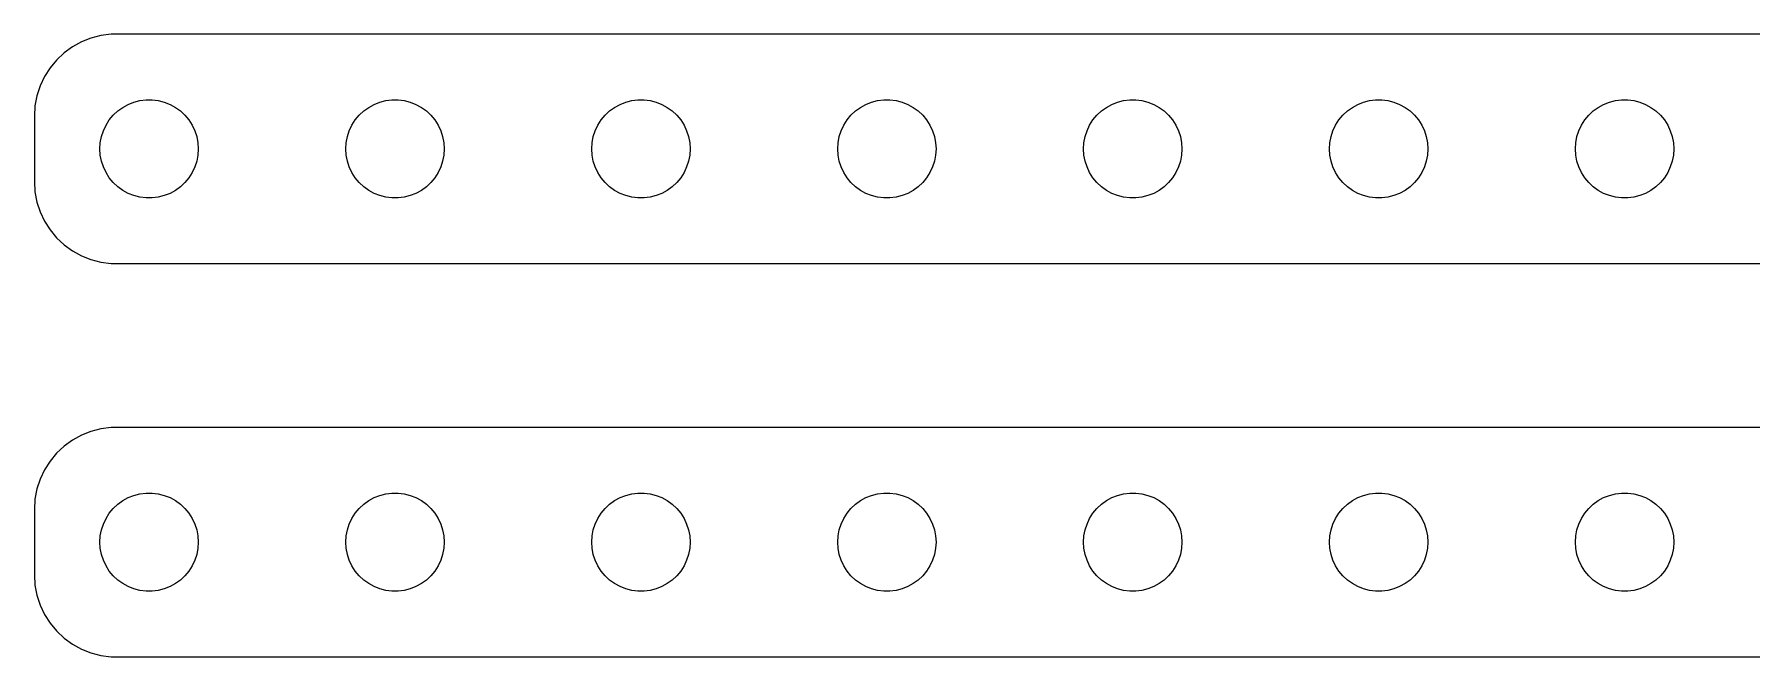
# Model space of a CAD drawing. Header units: metres. Extents: x -210 to 210, y 17 to 55.
# Drawn here: x -209.5 to -104.8, y 17 to 55 of the extents above; entities that cross this region are included whole.
import ezdxf

# ---------------------------------------------------------------- set-up
doc = ezdxf.new("R2010")
doc.units = ezdxf.units.M

msp = doc.modelspace()

# ---------------------------------------------------------------- linework, layer by layer
for p, q in [((-206.629, 54.5241), (-207.179, 54.2216)), ((-206.045, 54.7553), (-206.629, 54.5241)), ((-205.437, 54.9114), (-206.045, 54.7553)), ((-204.814, 54.9901), (-205.437, 54.9114)), ((204.814, 54.9901), (-204.814, 54.9901)), ((-208.145, 53.4227), (-208.545, 52.9389)), ((-207.687, 53.8526), (-208.145, 53.4227)), ((-207.179, 54.2216), (-207.687, 53.8526)), ((-208.882, 52.4088), (-209.149, 51.8406)), ((-208.545, 52.9389), (-208.882, 52.4088)), ((-209.149, 51.8406), (-209.343, 51.2434)), ((-209.461, 50.6267), (-209.5, 50)), ((-209.343, 51.2434), (-209.461, 50.6267)), ((-204.687, 50.0536), (-204.412, 50.3115)), ((-204.412, 50.3115), (-204.107, 50.533)), ((-204.107, 50.533), (-203.777, 50.7145)), ((-203.777, 50.7145), (-203.427, 50.8532)), ((-203.427, 50.8532), (-203.062, 50.9469)), ((-203.062, 50.9469), (-202.688, 50.9941)), ((-202.688, 50.9941), (-202.312, 50.9941)), ((-202.312, 50.9941), (-201.938, 50.9469)), ((-201.938, 50.9469), (-201.573, 50.8532)), ((-201.573, 50.8532), (-201.223, 50.7145)), ((-201.223, 50.7145), (-200.893, 50.533)), ((-200.893, 50.533), (-200.588, 50.3115)), ((-200.588, 50.3115), (-200.313, 50.0536)), ((-189.687, 50.0536), (-189.412, 50.3115)), ((-189.412, 50.3115), (-189.107, 50.533)), ((-189.107, 50.533), (-188.777, 50.7145)), ((-188.777, 50.7145), (-188.427, 50.8532)), ((-188.427, 50.8532), (-188.062, 50.9469)), ((-188.062, 50.9469), (-187.688, 50.9941)), ((-187.688, 50.9941), (-187.312, 50.9941)), ((-187.312, 50.9941), (-186.938, 50.9469)), ((-186.938, 50.9469), (-186.573, 50.8532)), ((-186.573, 50.8532), (-186.223, 50.7145)), ((-186.223, 50.7145), (-185.893, 50.533)), ((-185.893, 50.533), (-185.588, 50.3115)), ((-185.588, 50.3115), (-185.313, 50.0536)), ((-174.687, 50.0536), (-174.412, 50.3115)), ((-174.412, 50.3115), (-174.107, 50.533)), ((-174.107, 50.533), (-173.777, 50.7145)), ((-173.777, 50.7145), (-173.427, 50.8532)), ((-173.427, 50.8532), (-173.062, 50.9469)), ((-173.062, 50.9469), (-172.688, 50.9941)), ((-172.688, 50.9941), (-172.312, 50.9941)), ((-172.312, 50.9941), (-171.938, 50.9469)), ((-171.938, 50.9469), (-171.573, 50.8532)), ((-171.573, 50.8532), (-171.223, 50.7145)), ((-171.223, 50.7145), (-170.893, 50.533)), ((-170.893, 50.533), (-170.588, 50.3115)), ((-170.588, 50.3115), (-170.313, 50.0536)), ((-159.687, 50.0536), (-159.412, 50.3115)), ((-159.412, 50.3115), (-159.107, 50.533)), ((-159.107, 50.533), (-158.777, 50.7145)), ((-158.777, 50.7145), (-158.427, 50.8532)), ((-158.427, 50.8532), (-158.062, 50.9469)), ((-158.062, 50.9469), (-157.688, 50.9941)), ((-157.688, 50.9941), (-157.312, 50.9941)), ((-157.312, 50.9941), (-156.938, 50.9469)), ((-156.938, 50.9469), (-156.573, 50.8532)), ((-156.573, 50.8532), (-156.223, 50.7145)), ((-156.223, 50.7145), (-155.893, 50.533)), ((-155.893, 50.533), (-155.588, 50.3115)), ((-155.588, 50.3115), (-155.313, 50.0536)), ((-144.687, 50.0536), (-144.412, 50.3115)), ((-144.412, 50.3115), (-144.107, 50.533)), ((-144.107, 50.533), (-143.777, 50.7145)), ((-143.777, 50.7145), (-143.427, 50.8532)), ((-143.427, 50.8532), (-143.062, 50.9469)), ((-143.062, 50.9469), (-142.688, 50.9941)), ((-142.688, 50.9941), (-142.312, 50.9941)), ((-142.312, 50.9941), (-141.938, 50.9469)), ((-141.938, 50.9469), (-141.573, 50.8532)), ((-141.573, 50.8532), (-141.223, 50.7145)), ((-141.223, 50.7145), (-140.893, 50.533)), ((-140.893, 50.533), (-140.588, 50.3115)), ((-140.588, 50.3115), (-140.313, 50.0536)), ((-129.687, 50.0536), (-129.412, 50.3115)), ((-129.412, 50.3115), (-129.107, 50.533)), ((-129.107, 50.533), (-128.777, 50.7145)), ((-128.777, 50.7145), (-128.427, 50.8532)), ((-128.427, 50.8532), (-128.062, 50.9469)), ((-128.062, 50.9469), (-127.688, 50.9941)), ((-127.688, 50.9941), (-127.312, 50.9941)), ((-127.312, 50.9941), (-126.938, 50.9469)), ((-126.938, 50.9469), (-126.573, 50.8532)), ((-126.573, 50.8532), (-126.223, 50.7145)), ((-126.223, 50.7145), (-125.893, 50.533)), ((-125.893, 50.533), (-125.588, 50.3115)), ((-125.588, 50.3115), (-125.313, 50.0536)), ((-114.687, 50.0536), (-114.412, 50.3115)), ((-114.412, 50.3115), (-114.107, 50.533)), ((-114.107, 50.533), (-113.777, 50.7145)), ((-113.777, 50.7145), (-113.427, 50.8532)), ((-113.427, 50.8532), (-113.062, 50.9469)), ((-113.062, 50.9469), (-112.688, 50.9941)), ((-112.688, 50.9941), (-112.312, 50.9941)), ((-112.312, 50.9941), (-111.938, 50.9469)), ((-111.938, 50.9469), (-111.573, 50.8532)), ((-111.573, 50.8532), (-111.223, 50.7145)), ((-111.223, 50.7145), (-110.893, 50.533)), ((-110.893, 50.533), (-110.588, 50.3115)), ((-110.588, 50.3115), (-110.313, 50.0536)), ((-209.5, 50), (-209.5, 46)), ((-205.289, 49.1044), (-205.129, 49.4453)), ((-205.129, 49.4453), (-204.927, 49.7634)), ((-204.927, 49.7634), (-204.687, 50.0536)), ((-200.313, 50.0536), (-200.073, 49.7634)), ((-200.073, 49.7634), (-199.871, 49.4453)), ((-199.871, 49.4453), (-199.711, 49.1044)), ((-190.289, 49.1044), (-190.129, 49.4453)), ((-190.129, 49.4453), (-189.927, 49.7634)), ((-189.927, 49.7634), (-189.687, 50.0536)), ((-185.313, 50.0536), (-185.073, 49.7634)), ((-185.073, 49.7634), (-184.871, 49.4453)), ((-184.871, 49.4453), (-184.711, 49.1044)), ((-175.289, 49.1044), (-175.129, 49.4453)), ((-175.129, 49.4453), (-174.927, 49.7634)), ((-174.927, 49.7634), (-174.687, 50.0536)), ((-170.313, 50.0536), (-170.073, 49.7634)), ((-170.073, 49.7634), (-169.871, 49.4453)), ((-169.871, 49.4453), (-169.711, 49.1044)), ((-160.289, 49.1044), (-160.129, 49.4453)), ((-160.129, 49.4453), (-159.927, 49.7634)), ((-159.927, 49.7634), (-159.687, 50.0536)), ((-155.313, 50.0536), (-155.073, 49.7634)), ((-155.073, 49.7634), (-154.871, 49.4453)), ((-154.871, 49.4453), (-154.711, 49.1044)), ((-145.289, 49.1044), (-145.129, 49.4453)), ((-145.129, 49.4453), (-144.927, 49.7634)), ((-144.927, 49.7634), (-144.687, 50.0536)), ((-140.313, 50.0536), (-140.073, 49.7634)), ((-140.073, 49.7634), (-139.871, 49.4453)), ((-139.871, 49.4453), (-139.711, 49.1044)), ((-130.289, 49.1044), (-130.129, 49.4453)), ((-130.129, 49.4453), (-129.927, 49.7634)), ((-129.927, 49.7634), (-129.687, 50.0536)), ((-125.313, 50.0536), (-125.073, 49.7634)), ((-125.073, 49.7634), (-124.871, 49.4453)), ((-124.871, 49.4453), (-124.711, 49.1044)), ((-115.289, 49.1044), (-115.129, 49.4453)), ((-115.129, 49.4453), (-114.927, 49.7634)), ((-114.927, 49.7634), (-114.687, 50.0536)), ((-110.313, 50.0536), (-110.073, 49.7634)), ((-110.073, 49.7634), (-109.871, 49.4453)), ((-109.871, 49.4453), (-109.711, 49.1044)), ((-205.5, 48), (-205.476, 48.376)), ((-205.476, 48.376), (-205.406, 48.7461)), ((-205.406, 48.7461), (-205.289, 49.1044)), ((-199.711, 49.1044), (-199.594, 48.7461)), ((-199.594, 48.7461), (-199.524, 48.376)), ((-199.524, 48.376), (-199.5, 48)), ((-190.5, 48), (-190.476, 48.376)), ((-190.476, 48.376), (-190.406, 48.7461)), ((-190.406, 48.7461), (-190.289, 49.1044)), ((-184.711, 49.1044), (-184.594, 48.7461)), ((-184.594, 48.7461), (-184.524, 48.376)), ((-184.524, 48.376), (-184.5, 48)), ((-175.5, 48), (-175.476, 48.376)), ((-175.476, 48.376), (-175.406, 48.7461)), ((-175.406, 48.7461), (-175.289, 49.1044)), ((-169.711, 49.1044), (-169.594, 48.7461)), ((-169.594, 48.7461), (-169.524, 48.376)), ((-169.524, 48.376), (-169.5, 48)), ((-160.5, 48), (-160.476, 48.376)), ((-160.476, 48.376), (-160.406, 48.7461)), ((-160.406, 48.7461), (-160.289, 49.1044)), ((-154.711, 49.1044), (-154.594, 48.7461)), ((-154.594, 48.7461), (-154.524, 48.376)), ((-154.524, 48.376), (-154.5, 48)), ((-145.5, 48), (-145.476, 48.376)), ((-145.476, 48.376), (-145.406, 48.7461)), ((-145.406, 48.7461), (-145.289, 49.1044)), ((-139.711, 49.1044), (-139.594, 48.7461)), ((-139.594, 48.7461), (-139.524, 48.376)), ((-139.524, 48.376), (-139.5, 48)), ((-130.5, 48), (-130.476, 48.376)), ((-130.476, 48.376), (-130.406, 48.7461)), ((-130.406, 48.7461), (-130.289, 49.1044)), ((-124.711, 49.1044), (-124.594, 48.7461)), ((-124.594, 48.7461), (-124.524, 48.376)), ((-124.524, 48.376), (-124.5, 48)), ((-115.5, 48), (-115.476, 48.376)), ((-115.476, 48.376), (-115.406, 48.7461)), ((-115.406, 48.7461), (-115.289, 49.1044)), ((-109.711, 49.1044), (-109.594, 48.7461)), ((-109.594, 48.7461), (-109.524, 48.376)), ((-109.524, 48.376), (-109.5, 48)), ((-205.476, 47.624), (-205.5, 48)), ((-205.406, 47.2539), (-205.476, 47.624)), ((-205.289, 46.8956), (-205.406, 47.2539)), ((-199.594, 47.2539), (-199.711, 46.8956)), ((-199.524, 47.624), (-199.594, 47.2539)), ((-199.5, 48), (-199.524, 47.624)), ((-190.476, 47.624), (-190.5, 48)), ((-190.406, 47.2539), (-190.476, 47.624)), ((-190.289, 46.8956), (-190.406, 47.2539)), ((-184.594, 47.2539), (-184.711, 46.8956)), ((-184.524, 47.624), (-184.594, 47.2539)), ((-184.5, 48), (-184.524, 47.624)), ((-175.476, 47.624), (-175.5, 48)), ((-175.406, 47.2539), (-175.476, 47.624)), ((-175.289, 46.8956), (-175.406, 47.2539)), ((-169.594, 47.2539), (-169.711, 46.8956)), ((-169.524, 47.624), (-169.594, 47.2539)), ((-169.5, 48), (-169.524, 47.624)), ((-160.476, 47.624), (-160.5, 48)), ((-160.406, 47.2539), (-160.476, 47.624)), ((-160.289, 46.8956), (-160.406, 47.2539)), ((-154.594, 47.2539), (-154.711, 46.8956)), ((-154.524, 47.624), (-154.594, 47.2539)), ((-154.5, 48), (-154.524, 47.624)), ((-145.476, 47.624), (-145.5, 48)), ((-145.406, 47.2539), (-145.476, 47.624)), ((-145.289, 46.8956), (-145.406, 47.2539)), ((-139.594, 47.2539), (-139.711, 46.8956)), ((-139.524, 47.624), (-139.594, 47.2539)), ((-139.5, 48), (-139.524, 47.624)), ((-130.476, 47.624), (-130.5, 48)), ((-130.406, 47.2539), (-130.476, 47.624)), ((-130.289, 46.8956), (-130.406, 47.2539)), ((-124.594, 47.2539), (-124.711, 46.8956)), ((-124.524, 47.624), (-124.594, 47.2539)), ((-124.5, 48), (-124.524, 47.624)), ((-115.476, 47.624), (-115.5, 48)), ((-115.406, 47.2539), (-115.476, 47.624)), ((-115.289, 46.8956), (-115.406, 47.2539)), ((-109.594, 47.2539), (-109.711, 46.8956)), ((-109.524, 47.624), (-109.594, 47.2539)), ((-109.5, 48), (-109.524, 47.624)), ((-205.129, 46.5547), (-205.289, 46.8956)), ((-204.927, 46.2366), (-205.129, 46.5547)), ((-204.687, 45.9464), (-204.927, 46.2366)), ((-200.073, 46.2366), (-200.313, 45.9464)), ((-199.871, 46.5547), (-200.073, 46.2366)), ((-199.711, 46.8956), (-199.871, 46.5547)), ((-190.129, 46.5547), (-190.289, 46.8956)), ((-189.927, 46.2366), (-190.129, 46.5547)), ((-189.687, 45.9464), (-189.927, 46.2366)), ((-185.073, 46.2366), (-185.313, 45.9464)), ((-184.871, 46.5547), (-185.073, 46.2366)), ((-184.711, 46.8956), (-184.871, 46.5547)), ((-175.129, 46.5547), (-175.289, 46.8956)), ((-174.927, 46.2366), (-175.129, 46.5547)), ((-174.687, 45.9464), (-174.927, 46.2366)), ((-170.073, 46.2366), (-170.313, 45.9464)), ((-169.871, 46.5547), (-170.073, 46.2366)), ((-169.711, 46.8956), (-169.871, 46.5547)), ((-160.129, 46.5547), (-160.289, 46.8956)), ((-159.927, 46.2366), (-160.129, 46.5547)), ((-159.687, 45.9464), (-159.927, 46.2366)), ((-155.073, 46.2366), (-155.313, 45.9464)), ((-154.871, 46.5547), (-155.073, 46.2366)), ((-154.711, 46.8956), (-154.871, 46.5547)), ((-145.129, 46.5547), (-145.289, 46.8956)), ((-144.927, 46.2366), (-145.129, 46.5547)), ((-144.687, 45.9464), (-144.927, 46.2366)), ((-140.073, 46.2366), (-140.313, 45.9464)), ((-139.871, 46.5547), (-140.073, 46.2366)), ((-139.711, 46.8956), (-139.871, 46.5547)), ((-130.129, 46.5547), (-130.289, 46.8956)), ((-129.927, 46.2366), (-130.129, 46.5547)), ((-129.687, 45.9464), (-129.927, 46.2366)), ((-125.073, 46.2366), (-125.313, 45.9464)), ((-124.871, 46.5547), (-125.073, 46.2366)), ((-124.711, 46.8956), (-124.871, 46.5547)), ((-115.129, 46.5547), (-115.289, 46.8956)), ((-114.927, 46.2366), (-115.129, 46.5547)), ((-114.687, 45.9464), (-114.927, 46.2366)), ((-110.073, 46.2366), (-110.313, 45.9464)), ((-109.871, 46.5547), (-110.073, 46.2366)), ((-109.711, 46.8956), (-109.871, 46.5547)), ((-209.5, 46), (-209.461, 45.3733)), ((-209.461, 45.3733), (-209.343, 44.7566)), ((-204.412, 45.6885), (-204.687, 45.9464)), ((-204.107, 45.467), (-204.412, 45.6885)), ((-203.777, 45.2855), (-204.107, 45.467)), ((-203.427, 45.1468), (-203.777, 45.2855)), ((-203.062, 45.0531), (-203.427, 45.1468)), ((-202.688, 45.0059), (-203.062, 45.0531)), ((-201.938, 45.0531), (-202.312, 45.0059)), ((-201.573, 45.1468), (-201.938, 45.0531)), ((-201.223, 45.2855), (-201.573, 45.1468)), ((-200.893, 45.467), (-201.223, 45.2855)), ((-200.588, 45.6885), (-200.893, 45.467)), ((-200.313, 45.9464), (-200.588, 45.6885)), ((-189.412, 45.6885), (-189.687, 45.9464)), ((-189.107, 45.467), (-189.412, 45.6885)), ((-188.777, 45.2855), (-189.107, 45.467)), ((-188.427, 45.1468), (-188.777, 45.2855)), ((-188.062, 45.0531), (-188.427, 45.1468)), ((-187.688, 45.0059), (-188.062, 45.0531)), ((-186.938, 45.0531), (-187.312, 45.0059)), ((-186.573, 45.1468), (-186.938, 45.0531)), ((-186.223, 45.2855), (-186.573, 45.1468)), ((-185.893, 45.467), (-186.223, 45.2855)), ((-185.588, 45.6885), (-185.893, 45.467)), ((-185.313, 45.9464), (-185.588, 45.6885)), ((-174.412, 45.6885), (-174.687, 45.9464)), ((-174.107, 45.467), (-174.412, 45.6885)), ((-173.777, 45.2855), (-174.107, 45.467)), ((-173.427, 45.1468), (-173.777, 45.2855)), ((-173.062, 45.0531), (-173.427, 45.1468)), ((-172.688, 45.0059), (-173.062, 45.0531)), ((-171.938, 45.0531), (-172.312, 45.0059)), ((-171.573, 45.1468), (-171.938, 45.0531)), ((-171.223, 45.2855), (-171.573, 45.1468)), ((-170.893, 45.467), (-171.223, 45.2855)), ((-170.588, 45.6885), (-170.893, 45.467)), ((-170.313, 45.9464), (-170.588, 45.6885)), ((-159.412, 45.6885), (-159.687, 45.9464)), ((-159.107, 45.467), (-159.412, 45.6885)), ((-158.777, 45.2855), (-159.107, 45.467)), ((-158.427, 45.1468), (-158.777, 45.2855)), ((-158.062, 45.0531), (-158.427, 45.1468)), ((-157.688, 45.0059), (-158.062, 45.0531)), ((-156.938, 45.0531), (-157.312, 45.0059)), ((-156.573, 45.1468), (-156.938, 45.0531)), ((-156.223, 45.2855), (-156.573, 45.1468)), ((-155.893, 45.467), (-156.223, 45.2855)), ((-155.588, 45.6885), (-155.893, 45.467)), ((-155.313, 45.9464), (-155.588, 45.6885)), ((-144.412, 45.6885), (-144.687, 45.9464)), ((-144.107, 45.467), (-144.412, 45.6885)), ((-143.777, 45.2855), (-144.107, 45.467)), ((-143.427, 45.1468), (-143.777, 45.2855)), ((-143.062, 45.0531), (-143.427, 45.1468)), ((-142.688, 45.0059), (-143.062, 45.0531)), ((-141.938, 45.0531), (-142.312, 45.0059)), ((-141.573, 45.1468), (-141.938, 45.0531)), ((-141.223, 45.2855), (-141.573, 45.1468)), ((-140.893, 45.467), (-141.223, 45.2855)), ((-140.588, 45.6885), (-140.893, 45.467)), ((-140.313, 45.9464), (-140.588, 45.6885)), ((-129.412, 45.6885), (-129.687, 45.9464)), ((-129.107, 45.467), (-129.412, 45.6885)), ((-128.777, 45.2855), (-129.107, 45.467)), ((-128.427, 45.1468), (-128.777, 45.2855)), ((-128.062, 45.0531), (-128.427, 45.1468)), ((-127.688, 45.0059), (-128.062, 45.0531)), ((-126.938, 45.0531), (-127.312, 45.0059)), ((-126.573, 45.1468), (-126.938, 45.0531)), ((-126.223, 45.2855), (-126.573, 45.1468)), ((-125.893, 45.467), (-126.223, 45.2855)), ((-125.588, 45.6885), (-125.893, 45.467)), ((-125.313, 45.9464), (-125.588, 45.6885)), ((-114.412, 45.6885), (-114.687, 45.9464)), ((-114.107, 45.467), (-114.412, 45.6885)), ((-113.777, 45.2855), (-114.107, 45.467)), ((-113.427, 45.1468), (-113.777, 45.2855)), ((-113.062, 45.0531), (-113.427, 45.1468)), ((-112.688, 45.0059), (-113.062, 45.0531)), ((-111.938, 45.0531), (-112.312, 45.0059)), ((-111.573, 45.1468), (-111.938, 45.0531)), ((-111.223, 45.2855), (-111.573, 45.1468)), ((-110.893, 45.467), (-111.223, 45.2855)), ((-110.588, 45.6885), (-110.893, 45.467)), ((-110.313, 45.9464), (-110.588, 45.6885)), ((-209.343, 44.7566), (-209.149, 44.1594)), ((-209.149, 44.1594), (-208.882, 43.5912)), ((-202.312, 45.0059), (-202.688, 45.0059)), ((-187.312, 45.0059), (-187.688, 45.0059)), ((-172.312, 45.0059), (-172.688, 45.0059)), ((-157.312, 45.0059), (-157.688, 45.0059)), ((-142.312, 45.0059), (-142.688, 45.0059)), ((-127.312, 45.0059), (-127.688, 45.0059)), ((-112.312, 45.0059), (-112.688, 45.0059)), ((-208.882, 43.5912), (-208.545, 43.0611)), ((-208.545, 43.0611), (-208.145, 42.5773)), ((-208.145, 42.5773), (-207.687, 42.1474)), ((-207.687, 42.1474), (-207.179, 41.7784)), ((-207.179, 41.7784), (-206.629, 41.4759)), ((-206.629, 41.4759), (-206.045, 41.2447)), ((-206.045, 41.2447), (-205.437, 41.0886)), ((-205.437, 41.0886), (-204.814, 41.0099)), ((-204.814, 41.0099), (204.814, 41.0099)), ((-206.629, 30.5241), (-207.179, 30.2216)), ((-206.045, 30.7553), (-206.629, 30.5241)), ((-205.437, 30.9114), (-206.045, 30.7553)), ((-204.814, 30.9901), (-205.437, 30.9114)), ((204.814, 30.9901), (-204.814, 30.9901)), ((-208.145, 29.4227), (-208.545, 28.9389)), ((-207.687, 29.8526), (-208.145, 29.4227)), ((-207.179, 30.2216), (-207.687, 29.8526)), ((-208.882, 28.4088), (-209.149, 27.8406)), ((-208.545, 28.9389), (-208.882, 28.4088)), ((-209.343, 27.2434), (-209.461, 26.6267)), ((-209.149, 27.8406), (-209.343, 27.2434)), ((-209.461, 26.6267), (-209.5, 26)), ((-204.687, 26.0536), (-204.412, 26.3115)), ((-204.412, 26.3115), (-204.107, 26.533)), ((-204.107, 26.533), (-203.777, 26.7145)), ((-203.777, 26.7145), (-203.427, 26.8532)), ((-203.427, 26.8532), (-203.062, 26.9469)), ((-203.062, 26.9469), (-202.688, 26.9941)), ((-202.688, 26.9941), (-202.312, 26.9941)), ((-202.312, 26.9941), (-201.938, 26.9469)), ((-201.938, 26.9469), (-201.573, 26.8532)), ((-201.573, 26.8532), (-201.223, 26.7145)), ((-201.223, 26.7145), (-200.893, 26.533)), ((-200.893, 26.533), (-200.588, 26.3115)), ((-200.588, 26.3115), (-200.313, 26.0536)), ((-189.687, 26.0536), (-189.412, 26.3115)), ((-189.412, 26.3115), (-189.107, 26.533)), ((-189.107, 26.533), (-188.777, 26.7145)), ((-188.777, 26.7145), (-188.427, 26.8532)), ((-188.427, 26.8532), (-188.062, 26.9469)), ((-188.062, 26.9469), (-187.688, 26.9941)), ((-187.688, 26.9941), (-187.312, 26.9941)), ((-187.312, 26.9941), (-186.938, 26.9469)), ((-186.938, 26.9469), (-186.573, 26.8532)), ((-186.573, 26.8532), (-186.223, 26.7145)), ((-186.223, 26.7145), (-185.893, 26.533)), ((-185.893, 26.533), (-185.588, 26.3115)), ((-185.588, 26.3115), (-185.313, 26.0536)), ((-174.687, 26.0536), (-174.412, 26.3115)), ((-174.412, 26.3115), (-174.107, 26.533)), ((-174.107, 26.533), (-173.777, 26.7145)), ((-173.777, 26.7145), (-173.427, 26.8532)), ((-173.427, 26.8532), (-173.062, 26.9469)), ((-173.062, 26.9469), (-172.688, 26.9941)), ((-172.688, 26.9941), (-172.312, 26.9941)), ((-172.312, 26.9941), (-171.938, 26.9469)), ((-171.938, 26.9469), (-171.573, 26.8532)), ((-171.573, 26.8532), (-171.223, 26.7145)), ((-171.223, 26.7145), (-170.893, 26.533)), ((-170.893, 26.533), (-170.588, 26.3115)), ((-170.588, 26.3115), (-170.313, 26.0536)), ((-159.687, 26.0536), (-159.412, 26.3115)), ((-159.412, 26.3115), (-159.107, 26.533)), ((-159.107, 26.533), (-158.777, 26.7145)), ((-158.777, 26.7145), (-158.427, 26.8532)), ((-158.427, 26.8532), (-158.062, 26.9469)), ((-158.062, 26.9469), (-157.688, 26.9941)), ((-157.688, 26.9941), (-157.312, 26.9941)), ((-157.312, 26.9941), (-156.938, 26.9469)), ((-156.938, 26.9469), (-156.573, 26.8532)), ((-156.573, 26.8532), (-156.223, 26.7145)), ((-156.223, 26.7145), (-155.893, 26.533)), ((-155.893, 26.533), (-155.588, 26.3115)), ((-155.588, 26.3115), (-155.313, 26.0536)), ((-144.687, 26.0536), (-144.412, 26.3115)), ((-144.412, 26.3115), (-144.107, 26.533)), ((-144.107, 26.533), (-143.777, 26.7145)), ((-143.777, 26.7145), (-143.427, 26.8532)), ((-143.427, 26.8532), (-143.062, 26.9469)), ((-143.062, 26.9469), (-142.688, 26.9941)), ((-142.688, 26.9941), (-142.312, 26.9941)), ((-142.312, 26.9941), (-141.938, 26.9469)), ((-141.938, 26.9469), (-141.573, 26.8532)), ((-141.573, 26.8532), (-141.223, 26.7145)), ((-141.223, 26.7145), (-140.893, 26.533)), ((-140.893, 26.533), (-140.588, 26.3115)), ((-140.588, 26.3115), (-140.313, 26.0536)), ((-129.687, 26.0536), (-129.412, 26.3115)), ((-129.412, 26.3115), (-129.107, 26.533)), ((-129.107, 26.533), (-128.777, 26.7145)), ((-128.777, 26.7145), (-128.427, 26.8532)), ((-128.427, 26.8532), (-128.062, 26.9469)), ((-128.062, 26.9469), (-127.688, 26.9941)), ((-127.688, 26.9941), (-127.312, 26.9941)), ((-127.312, 26.9941), (-126.938, 26.9469)), ((-126.938, 26.9469), (-126.573, 26.8532)), ((-126.573, 26.8532), (-126.223, 26.7145)), ((-126.223, 26.7145), (-125.893, 26.533)), ((-125.893, 26.533), (-125.588, 26.3115)), ((-125.588, 26.3115), (-125.313, 26.0536)), ((-114.687, 26.0536), (-114.412, 26.3115)), ((-114.412, 26.3115), (-114.107, 26.533)), ((-114.107, 26.533), (-113.777, 26.7145)), ((-113.777, 26.7145), (-113.427, 26.8532)), ((-113.427, 26.8532), (-113.062, 26.9469)), ((-113.062, 26.9469), (-112.688, 26.9941)), ((-112.688, 26.9941), (-112.312, 26.9941)), ((-112.312, 26.9941), (-111.938, 26.9469)), ((-111.938, 26.9469), (-111.573, 26.8532)), ((-111.573, 26.8532), (-111.223, 26.7145)), ((-111.223, 26.7145), (-110.893, 26.533)), ((-110.893, 26.533), (-110.588, 26.3115)), ((-110.588, 26.3115), (-110.313, 26.0536)), ((-209.5, 26), (-209.5, 22)), ((-205.289, 25.1044), (-205.129, 25.4453)), ((-205.129, 25.4453), (-204.927, 25.7634)), ((-204.927, 25.7634), (-204.687, 26.0536)), ((-200.313, 26.0536), (-200.073, 25.7634)), ((-200.073, 25.7634), (-199.871, 25.4453)), ((-199.871, 25.4453), (-199.711, 25.1044)), ((-190.289, 25.1044), (-190.129, 25.4453)), ((-190.129, 25.4453), (-189.927, 25.7634)), ((-189.927, 25.7634), (-189.687, 26.0536)), ((-185.313, 26.0536), (-185.073, 25.7634)), ((-185.073, 25.7634), (-184.871, 25.4453)), ((-184.871, 25.4453), (-184.711, 25.1044)), ((-175.289, 25.1044), (-175.129, 25.4453)), ((-175.129, 25.4453), (-174.927, 25.7634)), ((-174.927, 25.7634), (-174.687, 26.0536)), ((-170.313, 26.0536), (-170.073, 25.7634)), ((-170.073, 25.7634), (-169.871, 25.4453)), ((-169.871, 25.4453), (-169.711, 25.1044)), ((-160.289, 25.1044), (-160.129, 25.4453)), ((-160.129, 25.4453), (-159.927, 25.7634)), ((-159.927, 25.7634), (-159.687, 26.0536)), ((-155.313, 26.0536), (-155.073, 25.7634)), ((-155.073, 25.7634), (-154.871, 25.4453)), ((-154.871, 25.4453), (-154.711, 25.1044)), ((-145.289, 25.1044), (-145.129, 25.4453)), ((-145.129, 25.4453), (-144.927, 25.7634)), ((-144.927, 25.7634), (-144.687, 26.0536)), ((-140.313, 26.0536), (-140.073, 25.7634)), ((-140.073, 25.7634), (-139.871, 25.4453)), ((-139.871, 25.4453), (-139.711, 25.1044)), ((-130.289, 25.1044), (-130.129, 25.4453)), ((-130.129, 25.4453), (-129.927, 25.7634)), ((-129.927, 25.7634), (-129.687, 26.0536)), ((-125.313, 26.0536), (-125.073, 25.7634)), ((-125.073, 25.7634), (-124.871, 25.4453)), ((-124.871, 25.4453), (-124.711, 25.1044)), ((-115.289, 25.1044), (-115.129, 25.4453)), ((-115.129, 25.4453), (-114.927, 25.7634)), ((-114.927, 25.7634), (-114.687, 26.0536)), ((-110.313, 26.0536), (-110.073, 25.7634)), ((-110.073, 25.7634), (-109.871, 25.4453)), ((-109.871, 25.4453), (-109.711, 25.1044)), ((-205.5, 24), (-205.476, 24.376)), ((-205.476, 24.376), (-205.406, 24.7461)), ((-205.406, 24.7461), (-205.289, 25.1044)), ((-199.711, 25.1044), (-199.594, 24.7461)), ((-199.594, 24.7461), (-199.524, 24.376)), ((-199.524, 24.376), (-199.5, 24)), ((-190.5, 24), (-190.476, 24.376)), ((-190.476, 24.376), (-190.406, 24.7461)), ((-190.406, 24.7461), (-190.289, 25.1044)), ((-184.711, 25.1044), (-184.594, 24.7461)), ((-184.594, 24.7461), (-184.524, 24.376)), ((-184.524, 24.376), (-184.5, 24)), ((-175.5, 24), (-175.476, 24.376)), ((-175.476, 24.376), (-175.406, 24.7461)), ((-175.406, 24.7461), (-175.289, 25.1044)), ((-169.711, 25.1044), (-169.594, 24.7461)), ((-169.594, 24.7461), (-169.524, 24.376)), ((-169.524, 24.376), (-169.5, 24)), ((-160.5, 24), (-160.476, 24.376)), ((-160.476, 24.376), (-160.406, 24.7461)), ((-160.406, 24.7461), (-160.289, 25.1044)), ((-154.711, 25.1044), (-154.594, 24.7461)), ((-154.594, 24.7461), (-154.524, 24.376)), ((-154.524, 24.376), (-154.5, 24)), ((-145.5, 24), (-145.476, 24.376)), ((-145.476, 24.376), (-145.406, 24.7461)), ((-145.406, 24.7461), (-145.289, 25.1044)), ((-139.711, 25.1044), (-139.594, 24.7461)), ((-139.594, 24.7461), (-139.524, 24.376)), ((-139.524, 24.376), (-139.5, 24)), ((-130.5, 24), (-130.476, 24.376)), ((-130.476, 24.376), (-130.406, 24.7461)), ((-130.406, 24.7461), (-130.289, 25.1044)), ((-124.711, 25.1044), (-124.594, 24.7461)), ((-124.594, 24.7461), (-124.524, 24.376)), ((-124.524, 24.376), (-124.5, 24)), ((-115.5, 24), (-115.476, 24.376)), ((-115.476, 24.376), (-115.406, 24.7461)), ((-115.406, 24.7461), (-115.289, 25.1044)), ((-109.711, 25.1044), (-109.594, 24.7461)), ((-109.594, 24.7461), (-109.524, 24.376)), ((-109.524, 24.376), (-109.5, 24)), ((-205.476, 23.624), (-205.5, 24)), ((-205.406, 23.2539), (-205.476, 23.624)), ((-205.289, 22.8956), (-205.406, 23.2539)), ((-199.594, 23.2539), (-199.711, 22.8956)), ((-199.524, 23.624), (-199.594, 23.2539)), ((-199.5, 24), (-199.524, 23.624)), ((-190.476, 23.624), (-190.5, 24)), ((-190.406, 23.2539), (-190.476, 23.624)), ((-190.289, 22.8956), (-190.406, 23.2539)), ((-184.594, 23.2539), (-184.711, 22.8956)), ((-184.524, 23.624), (-184.594, 23.2539)), ((-184.5, 24), (-184.524, 23.624)), ((-175.476, 23.624), (-175.5, 24)), ((-175.406, 23.2539), (-175.476, 23.624)), ((-175.289, 22.8956), (-175.406, 23.2539)), ((-169.594, 23.2539), (-169.711, 22.8956)), ((-169.524, 23.624), (-169.594, 23.2539)), ((-169.5, 24), (-169.524, 23.624)), ((-160.476, 23.624), (-160.5, 24)), ((-160.406, 23.2539), (-160.476, 23.624)), ((-160.289, 22.8956), (-160.406, 23.2539)), ((-154.594, 23.2539), (-154.711, 22.8956)), ((-154.524, 23.624), (-154.594, 23.2539)), ((-154.5, 24), (-154.524, 23.624)), ((-145.476, 23.624), (-145.5, 24)), ((-145.406, 23.2539), (-145.476, 23.624)), ((-145.289, 22.8956), (-145.406, 23.2539)), ((-139.594, 23.2539), (-139.711, 22.8956)), ((-139.524, 23.624), (-139.594, 23.2539)), ((-139.5, 24), (-139.524, 23.624)), ((-130.476, 23.624), (-130.5, 24)), ((-130.406, 23.2539), (-130.476, 23.624)), ((-130.289, 22.8956), (-130.406, 23.2539)), ((-124.594, 23.2539), (-124.711, 22.8956)), ((-124.524, 23.624), (-124.594, 23.2539)), ((-124.5, 24), (-124.524, 23.624)), ((-115.476, 23.624), (-115.5, 24)), ((-115.406, 23.2539), (-115.476, 23.624)), ((-115.289, 22.8956), (-115.406, 23.2539)), ((-109.594, 23.2539), (-109.711, 22.8956)), ((-109.524, 23.624), (-109.594, 23.2539)), ((-109.5, 24), (-109.524, 23.624)), ((-209.5, 22), (-209.461, 21.3733)), ((-205.129, 22.5547), (-205.289, 22.8956)), ((-204.927, 22.2366), (-205.129, 22.5547)), ((-204.687, 21.9464), (-204.927, 22.2366)), ((-200.073, 22.2366), (-200.313, 21.9464)), ((-199.871, 22.5547), (-200.073, 22.2366)), ((-199.711, 22.8956), (-199.871, 22.5547)), ((-190.129, 22.5547), (-190.289, 22.8956)), ((-189.927, 22.2366), (-190.129, 22.5547)), ((-189.687, 21.9464), (-189.927, 22.2366)), ((-185.073, 22.2366), (-185.313, 21.9464)), ((-184.871, 22.5547), (-185.073, 22.2366)), ((-184.711, 22.8956), (-184.871, 22.5547)), ((-175.129, 22.5547), (-175.289, 22.8956)), ((-174.927, 22.2366), (-175.129, 22.5547)), ((-174.687, 21.9464), (-174.927, 22.2366)), ((-170.073, 22.2366), (-170.313, 21.9464)), ((-169.871, 22.5547), (-170.073, 22.2366)), ((-169.711, 22.8956), (-169.871, 22.5547)), ((-160.129, 22.5547), (-160.289, 22.8956)), ((-159.927, 22.2366), (-160.129, 22.5547)), ((-159.687, 21.9464), (-159.927, 22.2366)), ((-155.073, 22.2366), (-155.313, 21.9464)), ((-154.871, 22.5547), (-155.073, 22.2366)), ((-154.711, 22.8956), (-154.871, 22.5547)), ((-145.129, 22.5547), (-145.289, 22.8956)), ((-144.927, 22.2366), (-145.129, 22.5547)), ((-144.687, 21.9464), (-144.927, 22.2366)), ((-140.073, 22.2366), (-140.313, 21.9464)), ((-139.871, 22.5547), (-140.073, 22.2366)), ((-139.711, 22.8956), (-139.871, 22.5547)), ((-130.129, 22.5547), (-130.289, 22.8956)), ((-129.927, 22.2366), (-130.129, 22.5547)), ((-129.687, 21.9464), (-129.927, 22.2366)), ((-125.073, 22.2366), (-125.313, 21.9464)), ((-124.871, 22.5547), (-125.073, 22.2366)), ((-124.711, 22.8956), (-124.871, 22.5547)), ((-115.129, 22.5547), (-115.289, 22.8956)), ((-114.927, 22.2366), (-115.129, 22.5547)), ((-114.687, 21.9464), (-114.927, 22.2366)), ((-110.073, 22.2366), (-110.313, 21.9464)), ((-109.871, 22.5547), (-110.073, 22.2366)), ((-109.711, 22.8956), (-109.871, 22.5547)), ((-209.461, 21.3733), (-209.343, 20.7566)), ((-204.412, 21.6885), (-204.687, 21.9464)), ((-204.107, 21.467), (-204.412, 21.6885)), ((-203.777, 21.2855), (-204.107, 21.467)), ((-203.427, 21.1468), (-203.777, 21.2855)), ((-203.062, 21.0531), (-203.427, 21.1468)), ((-202.688, 21.0059), (-203.062, 21.0531)), ((-202.312, 21.0059), (-202.688, 21.0059)), ((-201.938, 21.0531), (-202.312, 21.0059)), ((-201.573, 21.1468), (-201.938, 21.0531)), ((-201.223, 21.2855), (-201.573, 21.1468)), ((-200.893, 21.467), (-201.223, 21.2855)), ((-200.588, 21.6885), (-200.893, 21.467)), ((-200.313, 21.9464), (-200.588, 21.6885)), ((-189.412, 21.6885), (-189.687, 21.9464)), ((-189.107, 21.467), (-189.412, 21.6885)), ((-188.777, 21.2855), (-189.107, 21.467)), ((-188.427, 21.1468), (-188.777, 21.2855)), ((-188.062, 21.0531), (-188.427, 21.1468)), ((-187.688, 21.0059), (-188.062, 21.0531)), ((-187.312, 21.0059), (-187.688, 21.0059)), ((-186.938, 21.0531), (-187.312, 21.0059)), ((-186.573, 21.1468), (-186.938, 21.0531)), ((-186.223, 21.2855), (-186.573, 21.1468)), ((-185.893, 21.467), (-186.223, 21.2855)), ((-185.588, 21.6885), (-185.893, 21.467)), ((-185.313, 21.9464), (-185.588, 21.6885)), ((-174.412, 21.6885), (-174.687, 21.9464)), ((-174.107, 21.467), (-174.412, 21.6885)), ((-173.777, 21.2855), (-174.107, 21.467)), ((-173.427, 21.1468), (-173.777, 21.2855)), ((-173.062, 21.0531), (-173.427, 21.1468)), ((-172.688, 21.0059), (-173.062, 21.0531)), ((-172.312, 21.0059), (-172.688, 21.0059)), ((-171.938, 21.0531), (-172.312, 21.0059)), ((-171.573, 21.1468), (-171.938, 21.0531)), ((-171.223, 21.2855), (-171.573, 21.1468)), ((-170.893, 21.467), (-171.223, 21.2855)), ((-170.588, 21.6885), (-170.893, 21.467)), ((-170.313, 21.9464), (-170.588, 21.6885)), ((-159.412, 21.6885), (-159.687, 21.9464)), ((-159.107, 21.467), (-159.412, 21.6885)), ((-158.777, 21.2855), (-159.107, 21.467)), ((-158.427, 21.1468), (-158.777, 21.2855)), ((-158.062, 21.0531), (-158.427, 21.1468)), ((-157.688, 21.0059), (-158.062, 21.0531)), ((-157.312, 21.0059), (-157.688, 21.0059)), ((-156.938, 21.0531), (-157.312, 21.0059)), ((-156.573, 21.1468), (-156.938, 21.0531)), ((-156.223, 21.2855), (-156.573, 21.1468)), ((-155.893, 21.467), (-156.223, 21.2855)), ((-155.588, 21.6885), (-155.893, 21.467)), ((-155.313, 21.9464), (-155.588, 21.6885)), ((-144.412, 21.6885), (-144.687, 21.9464)), ((-144.107, 21.467), (-144.412, 21.6885)), ((-143.777, 21.2855), (-144.107, 21.467)), ((-143.427, 21.1468), (-143.777, 21.2855)), ((-143.062, 21.0531), (-143.427, 21.1468)), ((-142.688, 21.0059), (-143.062, 21.0531)), ((-142.312, 21.0059), (-142.688, 21.0059)), ((-141.938, 21.0531), (-142.312, 21.0059)), ((-141.573, 21.1468), (-141.938, 21.0531)), ((-141.223, 21.2855), (-141.573, 21.1468)), ((-140.893, 21.467), (-141.223, 21.2855)), ((-140.588, 21.6885), (-140.893, 21.467)), ((-140.313, 21.9464), (-140.588, 21.6885)), ((-129.412, 21.6885), (-129.687, 21.9464)), ((-129.107, 21.467), (-129.412, 21.6885)), ((-128.777, 21.2855), (-129.107, 21.467)), ((-128.427, 21.1468), (-128.777, 21.2855)), ((-128.062, 21.0531), (-128.427, 21.1468)), ((-127.688, 21.0059), (-128.062, 21.0531)), ((-127.312, 21.0059), (-127.688, 21.0059)), ((-126.938, 21.0531), (-127.312, 21.0059)), ((-126.573, 21.1468), (-126.938, 21.0531)), ((-126.223, 21.2855), (-126.573, 21.1468)), ((-125.893, 21.467), (-126.223, 21.2855)), ((-125.588, 21.6885), (-125.893, 21.467)), ((-125.313, 21.9464), (-125.588, 21.6885)), ((-114.412, 21.6885), (-114.687, 21.9464)), ((-114.107, 21.467), (-114.412, 21.6885)), ((-113.777, 21.2855), (-114.107, 21.467)), ((-113.427, 21.1468), (-113.777, 21.2855)), ((-113.062, 21.0531), (-113.427, 21.1468)), ((-112.688, 21.0059), (-113.062, 21.0531)), ((-112.312, 21.0059), (-112.688, 21.0059)), ((-111.938, 21.0531), (-112.312, 21.0059)), ((-111.573, 21.1468), (-111.938, 21.0531)), ((-111.223, 21.2855), (-111.573, 21.1468)), ((-110.893, 21.467), (-111.223, 21.2855)), ((-110.588, 21.6885), (-110.893, 21.467)), ((-110.313, 21.9464), (-110.588, 21.6885)), ((-209.343, 20.7566), (-209.149, 20.1594)), ((-209.149, 20.1594), (-208.882, 19.5912)), ((-208.882, 19.5912), (-208.545, 19.0611)), ((-208.545, 19.0611), (-208.145, 18.5773)), ((-208.145, 18.5773), (-207.687, 18.1474)), ((-207.687, 18.1474), (-207.179, 17.7784)), ((-207.179, 17.7784), (-206.629, 17.4759)), ((-206.629, 17.4759), (-206.045, 17.2447)), ((-206.045, 17.2447), (-205.437, 17.0886)), ((-205.437, 17.0886), (-204.814, 17.0099)), ((-204.814, 17.0099), (204.814, 17.0099))]:
    msp.add_line(p, q)

doc.saveas('drawing.dxf')
